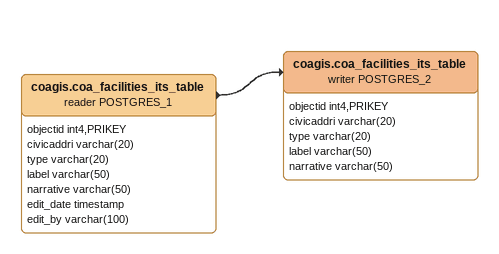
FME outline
coagis.coa_facilities_its_table (reader POSTGRES_1)
    attributes: objectid int4,PRIKEY, civicaddri varchar(20), type varchar(20), label varchar(50), narrative varchar(50), edit_date timestamp, edit_by varchar(100)
    -> coagis.coa_facilities_its_table (writer POSTGRES_2)
coagis.coa_facilities_its_table (writer POSTGRES_2)
    attributes: objectid int4,PRIKEY, civicaddri varchar(20), type varchar(20), label varchar(50), narrative varchar(50)
